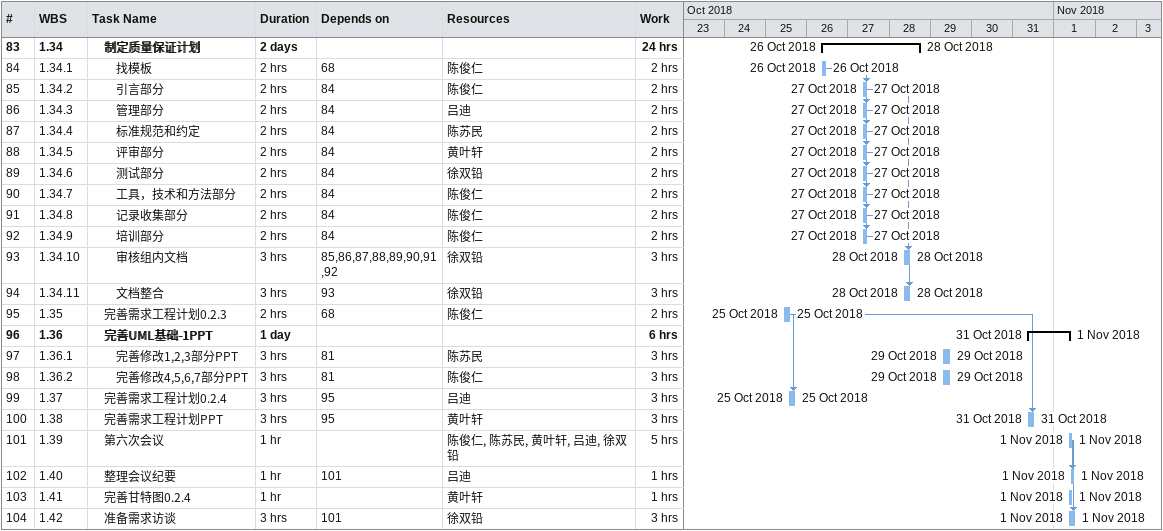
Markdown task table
| ID | WBS | Task | Duration | Start | Finish | Predecessors | Resources | Work (h) |
|---|---|---|---|---|---|---|---|---|
| 83 | 1.34 | **制定质量保证计划** | 2d | 2018-10-26 | 2018-10-28 |  |  | 24 |
| 84 | 1.34.1 | 找模板 | 2h | 2018-10-26 | 2018-10-26 | 68 | 陈俊仁 | 2 |
| 85 | 1.34.2 | 引言部分 | 2h | 2018-10-27 | 2018-10-27 | 84 | 陈俊仁 | 2 |
| 86 | 1.34.3 | 管理部分 | 2h | 2018-10-27 | 2018-10-27 | 84 | 吕迪 | 2 |
| 87 | 1.34.4 | 标准规范和约定 | 2h | 2018-10-27 | 2018-10-27 | 84 | 陈苏民 | 2 |
| 88 | 1.34.5 | 评审部分 | 2h | 2018-10-27 | 2018-10-27 | 84 | 黄叶轩 | 2 |
| 89 | 1.34.6 | 测试部分 | 2h | 2018-10-27 | 2018-10-27 | 84 | 徐双铅 | 2 |
| 90 | 1.34.7 | 工具，技术和方法部分 | 2h | 2018-10-27 | 2018-10-27 | 84 | 陈俊仁 | 2 |
| 91 | 1.34.8 | 记录收集部分 | 2h | 2018-10-27 | 2018-10-27 | 84 | 陈俊仁 | 2 |
| 92 | 1.34.9 | 培训部分 | 2h | 2018-10-27 | 2018-10-27 | 84 | 陈俊仁 | 2 |
| 93 | 1.34.10 | 审核组内文档 | 3h | 2018-10-28 | 2018-10-28 | 85, 86, 87, 88, 89, 90, 91, 92 | 徐双铅 | 3 |
| 94 | 1.34.11 | 文档整合 | 3h | 2018-10-28 | 2018-10-28 | 93 | 徐双铅 | 3 |
| 95 | 1.35 | 完善需求工程计划0.2.3 | 2h | 2018-10-25 | 2018-10-25 | 68 | 陈俊仁 | 2 |
| 96 | 1.36 | **完善UML基础-1PPT** | 1d | 2018-10-31 | 2018-11-01 |  |  | 6 |
| 97 | 1.36.1 | 完善修改1,2,3部分PPT | 3h | 2018-10-29 | 2018-10-29 | 81 | 陈苏民 | 3 |
| 98 | 1.36.2 | 完善修改4,5,6,7部分PPT | 3h | 2018-10-29 | 2018-10-29 | 81 | 陈俊仁 | 3 |
| 99 | 1.37 | 完善需求工程计划0.2.4 | 3h | 2018-10-25 | 2018-10-25 | 95 | 吕迪 | 3 |
| 100 | 1.38 | 完善需求工程计划PPT | 3h | 2018-10-31 | 2018-10-31 | 95 | 黄叶轩 | 3 |
| 101 | 1.39 | 第六次会议 | 1h | 2018-11-01 | 2018-11-01 |  | 陈俊仁, 陈苏民, 黄叶轩, 吕迪, 徐双铅 | 5 |
| 102 | 1.40 | 整理会议纪要 | 1h | 2018-11-01 | 2018-11-01 | 101 | 吕迪 | 1 |
| 103 | 1.41 | 完善甘特图0.2.4 | 1h | 2018-11-01 | 2018-11-01 |  | 黄叶轩 | 1 |
| 104 | 1.42 | 准备需求访谈 | 3h | 2018-11-01 | 2018-11-01 | 101 | 徐双铅 | 3 |
